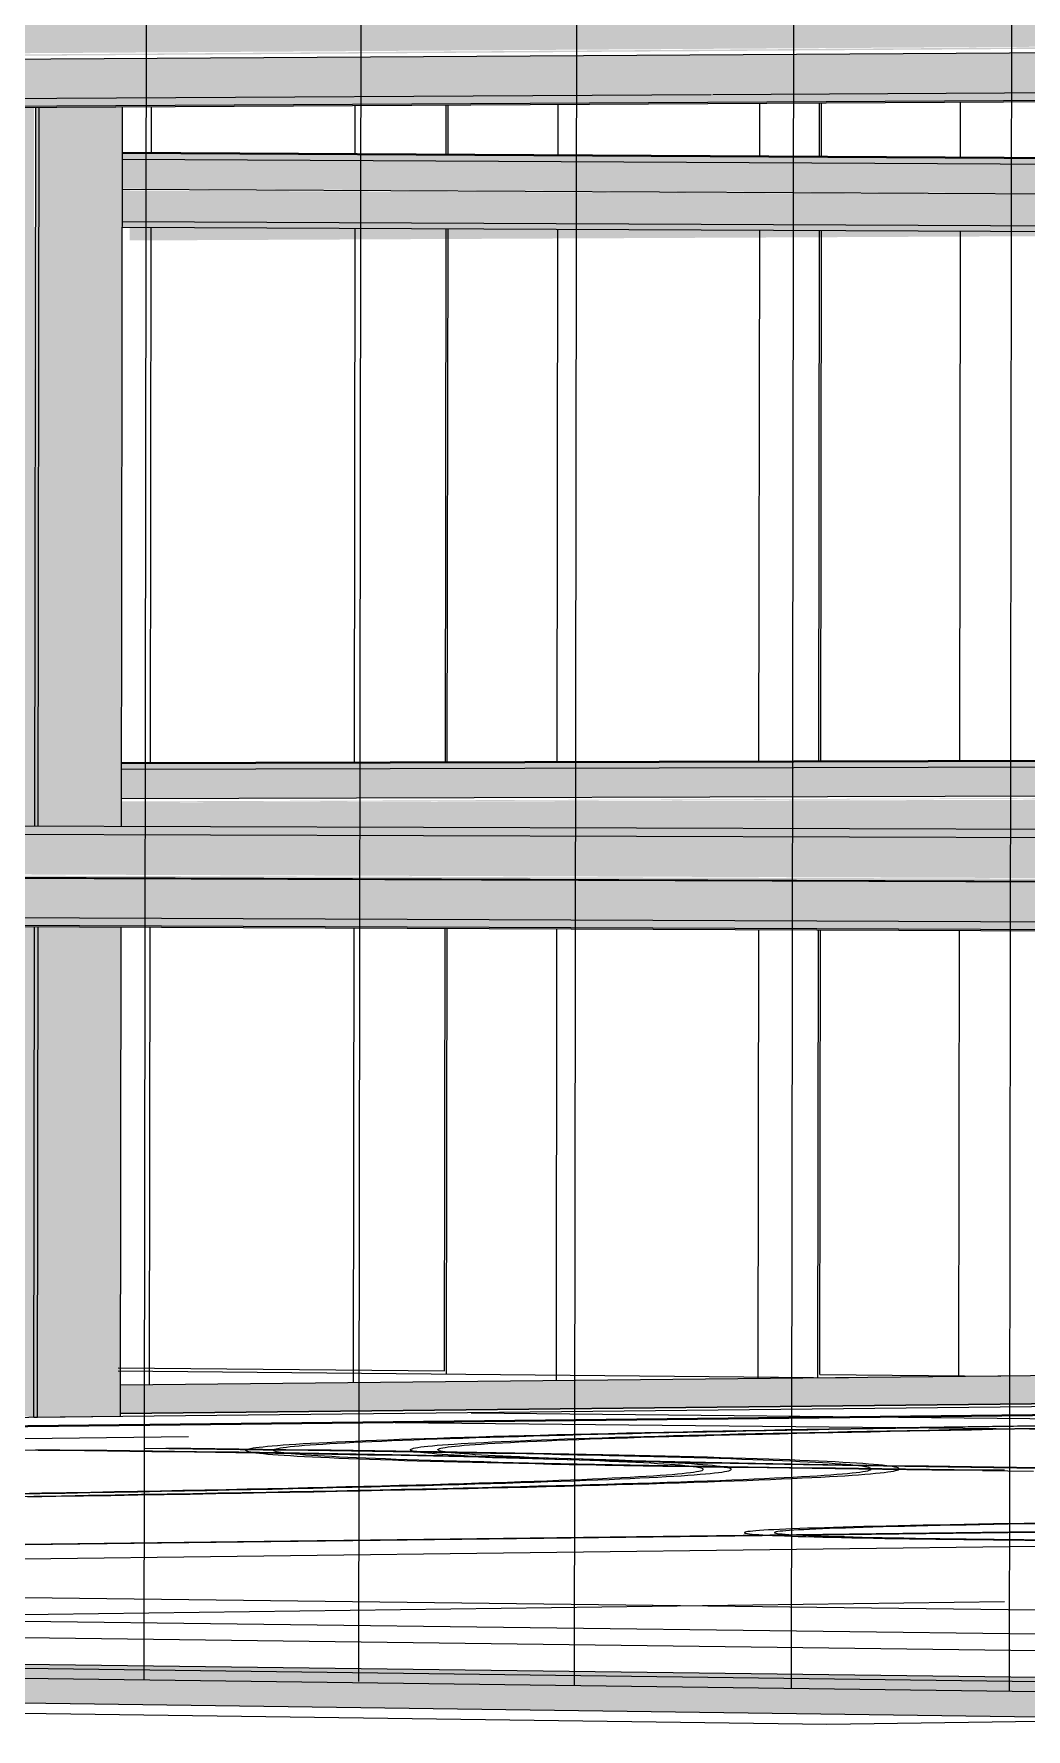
# Model space of a CAD drawing. Header units: inches. Extents: x 31213 to 31218, y -65 to 66.
# Drawn here: x 31215.912 to 31215.9275, y -64.91483 to -64.88837 of the extents above; entities that cross this region are included whole.
import ezdxf

# ---------------------------------------------------------------- set-up
doc = ezdxf.new("R2010")
doc.units = ezdxf.units.IN
doc.header["$MEASUREMENT"] = 0
doc.linetypes.add('Dash 1_16_', pattern=[0.125, 0.0625, -0.0625])
for name, color, linetype, lineweight in [('A-FLOR-CLRS', 90, 'Dash 1_16_', 9), ('A-FLOR-OTLN', 90, 'Continuous', 9), ('A-GLAZ-CURT', 52, 'Continuous', 9), ('A-GLAZ-CWMG', 51, 'Continuous', 9), ('A-WALL-PATT', 111, 'Continuous', 13), ('C-BLDG-PADS', 91, 'Continuous', 9), ('C-TOPO', 7, 'Continuous', 9), ('L-SITE-WALL', 31, 'Continuous', 13), ('S-BEAM', 12, 'Continuous', 9), ('S-COLS', 52, 'Continuous', 9)]:
    doc.layers.add(name, color=color, linetype=linetype, lineweight=lineweight)

# ---------------------------------------------------------------- blocks, each defined once
blk = doc.blocks.new('FP_51-Looking South East')
at = {"layer": 'A-WALL-PATT', "lineweight": 9}
for p, q in [((-6208.641034, -64.890246), (-6208.641033, -64.889473)), ((-6208.641004, -64.890247), (-6208.641003, -64.889473)), ((-6208.635201, -64.890278), (-6208.6352, -64.88944)), ((-6208.63517, -64.890278), (-6208.635169, -64.88944)), ((-6208.641047, -64.899734), (-6208.641036, -64.891412)), ((-6208.641017, -64.899733), (-6208.641006, -64.891412)), ((-6208.635214, -64.89972), (-6208.635202, -64.891438)), ((-6208.635183, -64.89972), (-6208.635172, -64.891438)), ((-6208.641061, -64.909241), (-6208.641051, -64.902342)), ((-6208.641031, -64.909288), (-6208.641021, -64.902342)), ((-6208.635227, -64.909343), (-6208.635217, -64.902366)), ((-6208.635196, -64.909296), (-6208.635187, -64.902366)), ((-6208.646159, -64.909192), (-6208.641061, -64.909241)), ((-6208.641061, -64.909288), (-6208.641061, -64.909288)), ((-6208.635227, -64.909343), (-6208.635227, -64.909343)), ((-6208.635196, -64.909296), (-6208.632371, -64.909323)), ((-6208.635196, -64.909343), (-6208.635196, -64.909343))]:
    blk.add_line(p, q, dxfattribs=at)
blk = doc.blocks.new('FP_75-Looking South East')
at = {"layer": 'A-WALL-PATT', "lineweight": 9}
for p, q in [((-6208.632233, -64.914249), (-6208.632094, -64.810109)), ((-6208.63564, -64.914204), (-6208.635499, -64.810334)), ((-6208.6424, -64.914091), (-6208.642257, -64.810781)), ((-6208.639029, -64.914159), (-6208.638887, -64.810558)), ((-6208.645754, -64.91407), (-6208.645611, -64.811003))]:
    blk.add_line(p, q, dxfattribs=at)
blk = doc.blocks.new('FP_76-Looking South East')
at = {"layer": 'A-WALL-PATT', "lineweight": 9}
for p, q in [((-6208.645641, -64.890221), (-6208.64564, -64.8895)), ((-6208.642456, -64.890238), (-6208.642455, -64.889481)), ((-6208.639287, -64.890256), (-6208.639286, -64.889463)), ((-6208.636135, -64.890273), (-6208.636134, -64.889445)), ((-6208.632999, -64.89029), (-6208.632998, -64.889428)), ((-6208.645655, -64.899744), (-6208.645643, -64.891391)), ((-6208.642469, -64.899736), (-6208.642458, -64.891405)), ((-6208.6393, -64.899729), (-6208.639289, -64.891419)), ((-6208.636148, -64.899721), (-6208.636136, -64.891433)), ((-6208.633011, -64.899714), (-6208.633, -64.891448)), ((-6208.645668, -64.90946), (-6208.645658, -64.902321)), ((-6208.642482, -64.909427), (-6208.642473, -64.902335)), ((-6208.639313, -64.909394), (-6208.639304, -64.902348)), ((-6208.636161, -64.909362), (-6208.636151, -64.902361)), ((-6208.633024, -64.90933), (-6208.633015, -64.902375))]:
    blk.add_line(p, q, dxfattribs=at)

msp = doc.modelspace()

# ---------------------------------------------------------------- hatches: boundary and pattern name
at = {"layer": 'A-GLAZ-CWMG'}
for points in [[(31215.913348, -64.909908), (31215.941502, -64.909608), (31215.941495, -64.909175), (31215.913348, -64.909465), (31215.913348, -64.909712)], [(31215.913348, -64.909513), (31215.941503, -64.909222), (31215.941495, -64.909186), (31215.913348, -64.909476)], [(31215.913348, -64.90989), (31215.941502, -64.90959), (31215.941495, -64.909334), (31215.913348, -64.909627), (31215.913348, -64.909712)], [(31215.941749, -64.914283), (31215.941748, -64.914215), (31215.893805, -64.913589), (31215.893805, -64.913655), (31215.941748, -64.914283)], [(31215.941748, -64.914807), (31215.941748, -64.914231), (31215.893869, -64.913605), (31215.893868, -64.913807), (31215.941622, -64.914455), (31215.941636, -64.914805)], [(31215.941609, -64.914834), (31215.941609, -64.914439), (31215.893416, -64.913801), (31215.893415, -64.914182), (31215.926969, -64.914636)]]:
    msp.add_hatch(color=256, dxfattribs=at).paths.add_polyline_path(points, flags=0)
at = {"layer": 'S-BEAM'}
h = msp.add_hatch(color=256, dxfattribs=at)
h.paths.add_polyline_path([(31215.728735, -64.889827), (31215.763923, -64.889604), (31215.763899, -64.889047), (31215.728737, -64.889287)], flags=0)
h.paths.add_polyline_path([(31215.89335, -64.888784), (31215.941781, -64.888477), (31215.941772, -64.887833), (31215.893351, -64.888164)], flags=0)
h.paths.add_polyline_path([(31216.186255, -64.886927), (31216.26007, -64.886459), (31216.26007, -64.885661), (31216.186255, -64.886165)], flags=0)
h = msp.add_hatch(color=256, dxfattribs=at)
h.paths.add_polyline_path([(31215.728776, -64.88987), (31215.763923, -64.889626), (31215.763899, -64.889604), (31215.728741, -64.889849), (31215.728756, -64.889864)], flags=0)
h.paths.add_polyline_path([(31215.893919, -64.88883), (31215.941781, -64.888502), (31215.941772, -64.888477), (31215.893919, -64.888811), (31215.893919, -64.888825)], flags=0)
h.paths.add_polyline_path([(31216.186848, -64.886984), (31216.26007, -64.886512), (31216.26007, -64.886459), (31216.186849, -64.886954), (31216.186848, -64.886983)], flags=0)
h = msp.add_hatch(color=256, dxfattribs=at)
h.paths.add_polyline_path([(31215.730438, -64.890424), (31215.763919, -64.89023), (31215.763896, -64.889686), (31215.730439, -64.889896)], flags=0)
h.paths.add_polyline_path([(31215.895224, -64.88947), (31215.941778, -64.8892), (31215.94177, -64.888571), (31215.895225, -64.888863), (31215.895224, -64.889287)], flags=0)
h.paths.add_polyline_path([(31216.187725, -64.887775), (31216.26007, -64.887356), (31216.26007, -64.886576), (31216.187725, -64.88703), (31216.187725, -64.887742)], flags=0)
h = msp.add_hatch(color=256, dxfattribs=at)
h.paths.add_polyline_path([(31215.730539, -64.890525), (31215.763919, -64.890335), (31215.763896, -64.89023), (31215.730539, -64.890424)], flags=0)
h.paths.add_polyline_path([(31215.896701, -64.889577), (31215.941778, -64.88932), (31215.94177, -64.8892), (31215.8967, -64.889461)], flags=0)
h.paths.add_polyline_path([(31216.189879, -64.887905), (31216.26007, -64.887505), (31216.26007, -64.887356), (31216.189879, -64.887762)], flags=0)
h = msp.add_hatch(color=256, dxfattribs=at)
h.paths.add_polyline_path([(31215.941526, -64.891422), (31215.941496, -64.890964), (31215.913376, -64.890825), (31215.913375, -64.891293), (31215.941521, -64.891422)], flags=0)
h.paths.add_polyline_path([(31215.911617, -64.891285), (31215.911591, -64.890816), (31215.902193, -64.890769), (31215.902163, -64.891241), (31215.911591, -64.891284)], flags=0)
h.paths.add_polyline_path([(31215.763854, -64.890608), (31215.763832, -64.890354), (31215.740308, -64.8905), (31215.763832, -64.890607)], flags=0)
for points in [[(31215.941527, -64.890476), (31215.941495, -64.890388), (31215.913375, -64.890235), (31215.913375, -64.890324), (31215.94152, -64.890476)], [(31215.941526, -64.890923), (31215.941495, -64.890476), (31215.913375, -64.890324), (31215.913375, -64.890783), (31215.94152, -64.890923)], [(31215.941527, -64.890964), (31215.941496, -64.890928), (31215.913376, -64.89081), (31215.913376, -64.890825), (31215.941521, -64.890964)], [(31215.941526, -64.891515), (31215.941496, -64.891421), (31215.913375, -64.891293), (31215.913375, -64.891389), (31215.941521, -64.891515)], [(31215.913491, -64.891591), (31215.935475, -64.891488), (31215.913491, -64.891389), (31215.913491, -64.891561)], [(31215.913362, -64.89985), (31215.941515, -64.899762), (31215.941495, -64.899695), (31215.913362, -64.899761)], [(31215.913361, -64.900308), (31215.941514, -64.90022), (31215.941495, -64.899782), (31215.913362, -64.89985), (31215.913361, -64.900303)], [(31215.913362, -64.900365), (31215.941515, -64.900253), (31215.941496, -64.900249), (31215.913362, -64.90035)]]:
    msp.add_hatch(color=256, dxfattribs=at).paths.add_polyline_path(points, flags=0)
h = msp.add_hatch(color=256, dxfattribs=at)
h.paths.add_polyline_path([(31216.26007, -64.901927), (31216.26007, -64.901764), (31216.186848, -64.901547), (31216.186849, -64.901703), (31216.259941, -64.901927)], flags=0)
h.paths.add_polyline_path([(31215.941765, -64.900953), (31215.941747, -64.900821), (31215.893901, -64.900679), (31215.893901, -64.900806), (31215.941748, -64.900953)], flags=0)
h.paths.add_polyline_path([(31215.763902, -64.900408), (31215.763877, -64.900294), (31215.728837, -64.90019), (31215.728713, -64.900301), (31215.763899, -64.900408)], flags=0)
h = msp.add_hatch(color=256, dxfattribs=at)
h.paths.add_polyline_path([(31216.26007, -64.902725), (31216.26007, -64.901927), (31216.186251, -64.901701), (31216.186269, -64.902464), (31216.259941, -64.902725)], flags=0)
h.paths.add_polyline_path([(31215.941765, -64.901597), (31215.941748, -64.900953), (31215.893332, -64.900805), (31215.893331, -64.901425), (31215.941748, -64.901596)], flags=0)
h.paths.add_polyline_path([(31215.7639, -64.900966), (31215.763877, -64.900408), (31215.728713, -64.900301), (31215.728712, -64.900841), (31215.763899, -64.900966)], flags=0)
h = msp.add_hatch(color=256, dxfattribs=at)
h.paths.add_polyline_path([(31215.92762, -64.900787), (31215.941514, -64.900742), (31215.941496, -64.900285), (31215.913362, -64.900365), (31215.913362, -64.900744), (31215.926723, -64.900784)], flags=0)
h.paths.add_polyline_path([(31215.911604, -64.900739), (31215.911591, -64.90037), (31215.901572, -64.900398), (31215.901552, -64.900709), (31215.911591, -64.900739)], flags=0)
h = msp.add_hatch(color=256, dxfattribs=at)
h.paths.add_polyline_path([(31216.26007, -64.902788), (31216.26007, -64.902725), (31216.186849, -64.902496), (31216.186849, -64.902526), (31216.259941, -64.902788)], flags=0)
h.paths.add_polyline_path([(31215.941764, -64.901647), (31215.941748, -64.901596), (31215.8939, -64.901458), (31215.8939, -64.901476), (31215.941748, -64.901647)], flags=0)
h.paths.add_polyline_path([(31215.7639, -64.90101), (31215.763877, -64.900966), (31215.728717, -64.900862), (31215.728752, -64.900884), (31215.763899, -64.90101)], flags=0)
h = msp.add_hatch(color=256, dxfattribs=at)
h.paths.add_polyline_path([(31216.26007, -64.903577), (31216.26007, -64.902798), (31216.187721, -64.902538), (31216.187739, -64.903283), (31216.259941, -64.903577)], flags=0)
h.paths.add_polyline_path([(31215.941761, -64.902284), (31215.941745, -64.901655), (31215.895206, -64.901488), (31215.895205, -64.902095), (31215.941745, -64.902284)], flags=0)
h.paths.add_polyline_path([(31215.763896, -64.901561), (31215.763874, -64.901016), (31215.730415, -64.900896), (31215.730414, -64.901425), (31215.763874, -64.901561)], flags=0)
h = msp.add_hatch(color=256, dxfattribs=at)
h.paths.add_polyline_path([(31216.26007, -64.90373), (31216.26007, -64.903577), (31216.189879, -64.903292), (31216.189879, -64.903438), (31216.259941, -64.903729)], flags=0)
h.paths.add_polyline_path([(31215.941761, -64.902407), (31215.941745, -64.902284), (31215.8967, -64.902101), (31215.896701, -64.902219), (31215.941745, -64.902407)], flags=0)
h.paths.add_polyline_path([(31215.763896, -64.901667), (31215.763874, -64.901561), (31215.730399, -64.901439), (31215.730298, -64.901528), (31215.763874, -64.901667)], flags=0)
at = {"layer": 'S-COLS'}
h = msp.add_hatch(color=256, dxfattribs=at)
h.paths.add_polyline_path([(31215.911996, -64.909955), (31215.911996, -64.902314), (31215.911766, -64.902313), (31215.911756, -64.909948), (31215.911809, -64.909953)], flags=0)
h.paths.add_polyline_path([(31215.912009, -64.90074), (31215.911996, -64.88951), (31215.911784, -64.889511), (31215.911809, -64.890798), (31215.911809, -64.890817), (31215.911781, -64.892132), (31215.911769, -64.900337), (31215.911809, -64.900337), (31215.911809, -64.900739), (31215.911996, -64.90074)], flags=0)
h.paths.add_polyline_path([(31215.911787, -64.887908), (31215.912027, -64.887906), (31215.912042, -64.876708), (31215.911802, -64.876711), (31215.911787, -64.887737)], flags=0)
h.paths.add_polyline_path([(31215.911805, -64.875077), (31215.912045, -64.875073), (31215.912051, -64.863907), (31215.911656, -64.863917), (31215.911647, -64.870158), (31215.911809, -64.870158), (31215.911805, -64.874553)], flags=0)
h.paths.add_polyline_path([(31215.911658, -64.862253), (31215.912063, -64.862242), (31215.912051, -64.860248), (31215.91166, -64.860623), (31215.91173, -64.860811), (31215.911721, -64.861039), (31215.911659, -64.861275), (31215.911658, -64.862135)], flags=0)
h.paths.add_polyline_path([(31215.91166, -64.860509), (31215.912066, -64.86015), (31215.912051, -64.852864), (31215.911671, -64.852877), (31215.911662, -64.859171)], flags=0)
h.paths.add_polyline_path([(31215.912076, -64.852569), (31215.912051, -64.851185), (31215.911673, -64.851181), (31215.911671, -64.852565), (31215.912051, -64.852569)], flags=0)
h = msp.add_hatch(color=256, dxfattribs=at)
h.paths.add_polyline_path([(31215.912051, -64.909968), (31215.912062, -64.902314), (31215.912007, -64.902314), (31215.911997, -64.909968)], flags=0)
h.paths.add_polyline_path([(31215.912064, -64.90074), (31215.91208, -64.88951), (31215.912025, -64.88951), (31215.91201, -64.90074)], flags=0)
h.paths.add_polyline_path([(31215.912027, -64.887906), (31215.912082, -64.887906), (31215.912098, -64.876707), (31215.912043, -64.876708), (31215.912028, -64.887737)], flags=0)
h.paths.add_polyline_path([(31215.912045, -64.875073), (31215.9121, -64.875072), (31215.912116, -64.863905), (31215.912061, -64.863907), (31215.912046, -64.874553)], flags=0)
h.paths.add_polyline_path([(31215.912063, -64.862242), (31215.912118, -64.86224), (31215.912121, -64.860186), (31215.912066, -64.860235), (31215.912064, -64.862089)], flags=0)
h.paths.add_polyline_path([(31215.912066, -64.860151), (31215.912121, -64.860102), (31215.912131, -64.852834), (31215.912077, -64.852835), (31215.912068, -64.859171)], flags=0)
h.paths.add_polyline_path([(31215.912132, -64.85257), (31215.912134, -64.851186), (31215.912079, -64.851186), (31215.912077, -64.852569)], flags=0)
h = msp.add_hatch(color=256, dxfattribs=at)
h.paths.add_polyline_path([(31215.912051, -64.909968), (31215.91335, -64.909955), (31215.913361, -64.902319), (31215.912062, -64.902314), (31215.912052, -64.909712)], flags=0)
h.paths.add_polyline_path([(31215.913363, -64.900744), (31215.913379, -64.889502), (31215.91208, -64.88951), (31215.912064, -64.90074)], flags=0)
h.paths.add_polyline_path([(31215.912082, -64.887906), (31215.913381, -64.887897), (31215.913397, -64.876687), (31215.912098, -64.876707), (31215.912083, -64.887737)], flags=0)
h.paths.add_polyline_path([(31215.9121, -64.875072), (31215.913399, -64.87505), (31215.913414, -64.863872), (31215.912116, -64.863905), (31215.912101, -64.874553)], flags=0)
h.paths.add_polyline_path([(31215.912118, -64.86224), (31215.913417, -64.862206), (31215.913421, -64.859034), (31215.912121, -64.860186), (31215.912119, -64.861368)], flags=0)
h.paths.add_polyline_path([(31215.912121, -64.860102), (31215.913421, -64.858949), (31215.913432, -64.851202), (31215.912134, -64.851186), (31215.912122, -64.859171)], flags=0)

# ---------------------------------------------------------------- linework, layer by layer
at = {"layer": 'A-FLOR-CLRS', "linetype": 'Continuous'}
for p, q in [((31215.94151, -64.909779), (31215.900947, -64.910217)), ((31215.941504, -64.909655), (31215.900948, -64.910089)), ((31215.91712, -64.910043), (31215.941534, -64.910289)), ((31215.918829, -64.909898), (31215.941526, -64.910124)), ((31215.722165, -64.912001), (31215.924386, -64.91476)), ((31215.900918, -64.913013), (31215.941687, -64.913524)), ((31215.900916, -64.913267), (31215.941699, -64.913786)), ((31215.924386, -64.91476), (31215.929963, -64.914677))]:
    msp.add_line(p, q, dxfattribs=at)
at = {"layer": 'A-FLOR-OTLN'}
for p, q in [((31215.900947, -64.910226), (31215.938745, -64.909818)), ((31215.91441, -64.910273), (31215.900945, -64.91042)), ((31215.900928, -64.912081), (31215.941595, -64.91158)), ((31215.900928, -64.912088), (31215.941595, -64.911587)), ((31215.900925, -64.912315), (31215.941606, -64.911806)), ((31215.900922, -64.912647), (31215.941669, -64.913146)), ((31215.92716, -64.912848), (31215.900917, -64.913194))]:
    msp.add_line(p, q, dxfattribs=at)
for points in [[(31215.926818, -64.910798, 0), (31215.926418, -64.910794, 0), (31215.926025, -64.91079, 0), (31215.925638, -64.910785, 0), (31215.925258, -64.910781, 0), (31215.924884, -64.910776, 0), (31215.924517, -64.910772, 0), (31215.924156, -64.910767, 0), (31215.923802, -64.910762, 0), (31215.923455, -64.910757, 0), (31215.923114, -64.910752, 0), (31215.922781, -64.910748, 0), (31215.922454, -64.910743, 0), (31215.922134, -64.910737, 0), (31215.921821, -64.910732, 0), (31215.921515, -64.910727, 0), (31215.921216, -64.910722, 0), (31215.920924, -64.910717, 0), (31215.920639, -64.910711, 0), (31215.920362, -64.910706, 0), (31215.920091, -64.910701, 0), (31215.919828, -64.910695, 0), (31215.919572, -64.91069, 0), (31215.919323, -64.910684, 0), (31215.919081, -64.910678, 0), (31215.918847, -64.910673, 0), (31215.91862, -64.910667, 0), (31215.9184, -64.910661, 0), (31215.918188, -64.910655, 0), (31215.917984, -64.91065, 0), (31215.917786, -64.910644, 0), (31215.917597, -64.910638, 0), (31215.917414, -64.910632, 0), (31215.917239, -64.910626, 0), (31215.917072, -64.91062, 0), (31215.916912, -64.910614, 0), (31215.91676, -64.910608, 0), (31215.916615, -64.910601, 0), (31215.916478, -64.910595, 0), (31215.916349, -64.910589, 0), (31215.916227, -64.910583, 0), (31215.916112, -64.910576, 0), (31215.916005, -64.91057, 0), (31215.915906, -64.910564, 0), (31215.915815, -64.910557, 0), (31215.915731, -64.910551, 0), (31215.915654, -64.910545, 0), (31215.915586, -64.910538, 0), (31215.915524, -64.910532, 0), (31215.915471, -64.910525, 0), (31215.915425, -64.910519, 0), (31215.915387, -64.910512, 0), (31215.915356, -64.910505, 0), (31215.915333, -64.910499, 0), (31215.915317, -64.910492, 0), (31215.91531, -64.910486, 0), (31215.915309, -64.910479, 0), (31215.915316, -64.910472, 0), (31215.915331, -64.910466, 0), (31215.915353, -64.910459, 0), (31215.915383, -64.910452, 0), (31215.91542, -64.910445, 0), (31215.915465, -64.910439, 0), (31215.915517, -64.910432, 0), (31215.915577, -64.910425, 0), (31215.915644, -64.910418, 0), (31215.915719, -64.910412, 0), (31215.915801, -64.910405, 0), (31215.91589, -64.910398, 0), (31215.915987, -64.910391, 0), (31215.916091, -64.910385, 0), (31215.916202, -64.910378, 0), (31215.91632, -64.910371, 0), (31215.916446, -64.910364, 0), (31215.916579, -64.910358, 0), (31215.916719, -64.910351, 0), (31215.916866, -64.910344, 0), (31215.91702, -64.910337, 0), (31215.917182, -64.91033, 0), (31215.91735, -64.910324, 0), (31215.917526, -64.910317, 0), (31215.917708, -64.91031, 0), (31215.917898, -64.910303, 0), (31215.918094, -64.910297, 0), (31215.918297, -64.91029, 0), (31215.918507, -64.910283, 0), (31215.918724, -64.910277, 0), (31215.918947, -64.91027, 0), (31215.919178, -64.910263, 0), (31215.919415, -64.910257, 0), (31215.919658, -64.91025, 0), (31215.919908, -64.910243, 0), (31215.920165, -64.910237, 0), (31215.920428, -64.91023, 0), (31215.920697, -64.910224, 0), (31215.920973, -64.910217, 0), (31215.921256, -64.910211, 0), (31215.921544, -64.910204, 0), (31215.921839, -64.910198, 0), (31215.92214, -64.910191, 0), (31215.922447, -64.910185, 0), (31215.92276, -64.910178, 0), (31215.92308, -64.910172, 0), (31215.923405, -64.910166, 0), (31215.923736, -64.910159, 0), (31215.924073, -64.910153, 0), (31215.924416, -64.910147, 0), (31215.924765, -64.91014, 0), (31215.925119, -64.910134, 0), (31215.92548, -64.910128, 0), (31215.925845, -64.910122, 0), (31215.926217, -64.910116, 0), (31215.926593, -64.91011, 0), (31215.926976, -64.910104, 0), (31215.927363, -64.910098, 0), (31215.927756, -64.910092, 0)], [(31215.927161, -64.910794, 0), (31215.926764, -64.91079, 0), (31215.926374, -64.910786, 0), (31215.925991, -64.910781, 0), (31215.925613, -64.910777, 0), (31215.925243, -64.910772, 0), (31215.924878, -64.910768, 0), (31215.92452, -64.910763, 0), (31215.924169, -64.910758, 0), (31215.923825, -64.910754, 0), (31215.923487, -64.910749, 0), (31215.923156, -64.910744, 0), (31215.922832, -64.910739, 0), (31215.922514, -64.910734, 0), (31215.922204, -64.910729, 0), (31215.9219, -64.910724, 0), (31215.921604, -64.910719, 0), (31215.921314, -64.910713, 0), (31215.921031, -64.910708, 0), (31215.920756, -64.910703, 0), (31215.920487, -64.910698, 0), (31215.920226, -64.910692, 0), (31215.919972, -64.910687, 0), (31215.919725, -64.910681, 0), (31215.919485, -64.910675, 0), (31215.919253, -64.91067, 0), (31215.919027, -64.910664, 0), (31215.91881, -64.910658, 0), (31215.918599, -64.910653, 0), (31215.918396, -64.910647, 0), (31215.9182, -64.910641, 0), (31215.918011, -64.910635, 0), (31215.91783, -64.910629, 0), (31215.917657, -64.910623, 0), (31215.917491, -64.910617, 0), (31215.917332, -64.910611, 0), (31215.917181, -64.910605, 0), (31215.917037, -64.910599, 0), (31215.916901, -64.910593, 0), (31215.916772, -64.910587, 0), (31215.916651, -64.910581, 0), (31215.916537, -64.910574, 0), (31215.916431, -64.910568, 0), (31215.916333, -64.910562, 0), (31215.916242, -64.910555, 0), (31215.916158, -64.910549, 0), (31215.916082, -64.910543, 0), (31215.916014, -64.910536, 0), (31215.915953, -64.91053, 0), (31215.9159, -64.910523, 0), (31215.915854, -64.910517, 0), (31215.915816, -64.91051, 0), (31215.915785, -64.910504, 0), (31215.915762, -64.910497, 0), (31215.915747, -64.910491, 0), (31215.915739, -64.910484, 0), (31215.915738, -64.910478, 0), (31215.915745, -64.910471, 0), (31215.915759, -64.910464, 0), (31215.915781, -64.910458, 0), (31215.91581, -64.910451, 0), (31215.915847, -64.910444, 0), (31215.915891, -64.910438, 0), (31215.915943, -64.910431, 0), (31215.916002, -64.910424, 0), (31215.916068, -64.910418, 0), (31215.916142, -64.910411, 0), (31215.916223, -64.910404, 0), (31215.916312, -64.910398, 0), (31215.916407, -64.910391, 0), (31215.91651, -64.910384, 0), (31215.91662, -64.910377, 0), (31215.916737, -64.910371, 0), (31215.916862, -64.910364, 0), (31215.916994, -64.910357, 0), (31215.917132, -64.910351, 0), (31215.917278, -64.910344, 0), (31215.917431, -64.910337, 0), (31215.917591, -64.91033, 0), (31215.917758, -64.910324, 0), (31215.917932, -64.910317, 0), (31215.918113, -64.91031, 0), (31215.9183, -64.910304, 0), (31215.918495, -64.910297, 0), (31215.918696, -64.91029, 0), (31215.918904, -64.910284, 0), (31215.919119, -64.910277, 0), (31215.919341, -64.91027, 0), (31215.919569, -64.910264, 0), (31215.919804, -64.910257, 0), (31215.920045, -64.910251, 0), (31215.920293, -64.910244, 0), (31215.920547, -64.910237, 0), (31215.920808, -64.910231, 0), (31215.921075, -64.910224, 0), (31215.921349, -64.910218, 0), (31215.921629, -64.910211, 0), (31215.921915, -64.910205, 0), (31215.922207, -64.910199, 0), (31215.922505, -64.910192, 0), (31215.92281, -64.910186, 0), (31215.923121, -64.910179, 0), (31215.923437, -64.910173, 0), (31215.92376, -64.910167, 0), (31215.924088, -64.910161, 0), (31215.924422, -64.910154, 0), (31215.924762, -64.910148, 0), (31215.925108, -64.910142, 0), (31215.92546, -64.910136, 0), (31215.925817, -64.91013, 0), (31215.92618, -64.910124, 0), (31215.926548, -64.910117, 0), (31215.926921, -64.910111, 0), (31215.9273, -64.910105, 0), (31215.927685, -64.9101, 0)], [(31215.927725, -64.910762, 0), (31215.927355, -64.910758, 0), (31215.926992, -64.910753, 0), (31215.926635, -64.910749, 0), (31215.926284, -64.910744, 0), (31215.92594, -64.910739, 0), (31215.925603, -64.910735, 0), (31215.925273, -64.91073, 0), (31215.924949, -64.910725, 0), (31215.924632, -64.91072, 0), (31215.924322, -64.910715, 0), (31215.924019, -64.910711, 0), (31215.923723, -64.910705, 0), (31215.923434, -64.9107, 0), (31215.923152, -64.910695, 0), (31215.922877, -64.91069, 0), (31215.922609, -64.910685, 0), (31215.922348, -64.91068, 0), (31215.922094, -64.910674, 0), (31215.921848, -64.910669, 0), (31215.921608, -64.910663, 0), (31215.921376, -64.910658, 0), (31215.921152, -64.910652, 0), (31215.920934, -64.910647, 0), (31215.920724, -64.910641, 0), (31215.920521, -64.910635, 0), (31215.920326, -64.91063, 0), (31215.920138, -64.910624, 0), (31215.919957, -64.910618, 0), (31215.919784, -64.910612, 0), (31215.919619, -64.910607, 0), (31215.91946, -64.910601, 0), (31215.91931, -64.910595, 0), (31215.919167, -64.910589, 0), (31215.919031, -64.910583, 0), (31215.918903, -64.910577, 0), (31215.918782, -64.910571, 0), (31215.918669, -64.910564, 0), (31215.918564, -64.910558, 0), (31215.918466, -64.910552, 0), (31215.918375, -64.910546, 0), (31215.918293, -64.91054, 0), (31215.918217, -64.910533, 0), (31215.91815, -64.910527, 0), (31215.91809, -64.910521, 0), (31215.918037, -64.910514, 0), (31215.917992, -64.910508, 0), (31215.917955, -64.910502, 0), (31215.917925, -64.910495, 0), (31215.917903, -64.910489, 0), (31215.917888, -64.910483, 0), (31215.917881, -64.910476, 0), (31215.917881, -64.91047, 0), (31215.917889, -64.910463, 0), (31215.917905, -64.910457, 0), (31215.917928, -64.91045, 0), (31215.917958, -64.910444, 0), (31215.917996, -64.910437, 0), (31215.918041, -64.91043, 0), (31215.918094, -64.910424, 0), (31215.918154, -64.910417, 0), (31215.918222, -64.910411, 0), (31215.918297, -64.910404, 0), (31215.918379, -64.910398, 0), (31215.918468, -64.910391, 0), (31215.918565, -64.910384, 0), (31215.91867, -64.910378, 0), (31215.918781, -64.910371, 0), (31215.9189, -64.910365, 0), (31215.919025, -64.910358, 0), (31215.919158, -64.910351, 0), (31215.919299, -64.910345, 0), (31215.919446, -64.910338, 0), (31215.9196, -64.910332, 0), (31215.919762, -64.910325, 0), (31215.91993, -64.910318, 0), (31215.920105, -64.910312, 0), (31215.920288, -64.910305, 0), (31215.920477, -64.910299, 0), (31215.920673, -64.910292, 0), (31215.920876, -64.910286, 0), (31215.921085, -64.910279, 0), (31215.921301, -64.910273, 0), (31215.921525, -64.910266, 0), (31215.921754, -64.91026, 0), (31215.921991, -64.910253, 0), (31215.922233, -64.910247, 0), (31215.922483, -64.91024, 0), (31215.922739, -64.910234, 0), (31215.923001, -64.910227, 0), (31215.92327, -64.910221, 0), (31215.923545, -64.910215, 0), (31215.923826, -64.910208, 0), (31215.924114, -64.910202, 0), (31215.924407, -64.910196, 0), (31215.924707, -64.91019, 0), (31215.925013, -64.910183, 0), (31215.925325, -64.910177, 0), (31215.925643, -64.910171, 0), (31215.925967, -64.910165, 0), (31215.926297, -64.910159, 0), (31215.926632, -64.910153, 0), (31215.926974, -64.910147, 0), (31215.927321, -64.910141, 0), (31215.927673, -64.910135, 0)], [(31215.92771, -64.910754, 0), (31215.927349, -64.910749, 0), (31215.926995, -64.910745, 0), (31215.926648, -64.91074, 0), (31215.926307, -64.910736, 0), (31215.925973, -64.910731, 0), (31215.925645, -64.910727, 0), (31215.925324, -64.910722, 0), (31215.92501, -64.910717, 0), (31215.924702, -64.910712, 0), (31215.924402, -64.910707, 0), (31215.924108, -64.910702, 0), (31215.923821, -64.910697, 0), (31215.923542, -64.910692, 0), (31215.923269, -64.910687, 0), (31215.923003, -64.910682, 0), (31215.922744, -64.910676, 0), (31215.922492, -64.910671, 0), (31215.922248, -64.910666, 0), (31215.92201, -64.91066, 0), (31215.92178, -64.910655, 0), (31215.921557, -64.91065, 0), (31215.921342, -64.910644, 0), (31215.921133, -64.910638, 0), (31215.920932, -64.910633, 0), (31215.920738, -64.910627, 0), (31215.920552, -64.910621, 0), (31215.920372, -64.910616, 0), (31215.920201, -64.91061, 0), (31215.920036, -64.910604, 0), (31215.919879, -64.910598, 0), (31215.91973, -64.910592, 0), (31215.919587, -64.910586, 0), (31215.919453, -64.91058, 0), (31215.919326, -64.910574, 0), (31215.919206, -64.910568, 0), (31215.919094, -64.910562, 0), (31215.918989, -64.910556, 0), (31215.918891, -64.91055, 0), (31215.918802, -64.910544, 0), (31215.918719, -64.910538, 0), (31215.918645, -64.910532, 0), (31215.918577, -64.910525, 0), (31215.918518, -64.910519, 0), (31215.918465, -64.910513, 0), (31215.918421, -64.910507, 0), (31215.918383, -64.9105, 0), (31215.918354, -64.910494, 0), (31215.918331, -64.910488, 0), (31215.918317, -64.910481, 0), (31215.918309, -64.910475, 0), (31215.91831, -64.910468, 0), (31215.918317, -64.910462, 0), (31215.918332, -64.910455, 0), (31215.918355, -64.910449, 0), (31215.918385, -64.910443, 0), (31215.918422, -64.910436, 0), (31215.918467, -64.91043, 0), (31215.918519, -64.910423, 0), (31215.918578, -64.910417, 0), (31215.918645, -64.91041, 0), (31215.918719, -64.910403, 0), (31215.918801, -64.910397, 0), (31215.918889, -64.91039, 0), (31215.918985, -64.910384, 0), (31215.919088, -64.910377, 0), (31215.919198, -64.910371, 0), (31215.919316, -64.910364, 0), (31215.919441, -64.910358, 0), (31215.919572, -64.910351, 0), (31215.919711, -64.910345, 0), (31215.919857, -64.910338, 0), (31215.92001, -64.910332, 0), (31215.920169, -64.910325, 0), (31215.920336, -64.910318, 0), (31215.92051, -64.910312, 0), (31215.92069, -64.910305, 0), (31215.920878, -64.910299, 0), (31215.921072, -64.910292, 0), (31215.921273, -64.910286, 0), (31215.92148, -64.910279, 0), (31215.921695, -64.910273, 0), (31215.921916, -64.910267, 0), (31215.922143, -64.91026, 0), (31215.922378, -64.910254, 0), (31215.922618, -64.910247, 0), (31215.922865, -64.910241, 0), (31215.923119, -64.910235, 0), (31215.923379, -64.910228, 0), (31215.923645, -64.910222, 0), (31215.923918, -64.910216, 0), (31215.924196, -64.910209, 0), (31215.924481, -64.910203, 0), (31215.924772, -64.910197, 0), (31215.92507, -64.910191, 0), (31215.925373, -64.910185, 0), (31215.925682, -64.910178, 0), (31215.925997, -64.910172, 0), (31215.926318, -64.910166, 0), (31215.926645, -64.91016, 0), (31215.926978, -64.910154, 0), (31215.927316, -64.910148, 0), (31215.92766, -64.910142, 0)], [(31215.911562, -64.911204, 0), (31215.911998, -64.911197, 0), (31215.912428, -64.91119, 0), (31215.912851, -64.911183, 0), (31215.913267, -64.911176, 0), (31215.913677, -64.911169, 0), (31215.914081, -64.911162, 0), (31215.914478, -64.911155, 0), (31215.914868, -64.911148, 0), (31215.915251, -64.911141, 0), (31215.915627, -64.911134, 0), (31215.915997, -64.911126, 0), (31215.91636, -64.911119, 0), (31215.916715, -64.911112, 0), (31215.917064, -64.911105, 0), (31215.917406, -64.911098, 0), (31215.91774, -64.91109, 0), (31215.918068, -64.911083, 0), (31215.918388, -64.911076, 0), (31215.918702, -64.911068, 0), (31215.919008, -64.911061, 0), (31215.919306, -64.911054, 0), (31215.919598, -64.911046, 0), (31215.919882, -64.911039, 0), (31215.920159, -64.911032, 0), (31215.920428, -64.911024, 0), (31215.92069, -64.911017, 0), (31215.920945, -64.91101, 0), (31215.921192, -64.911002, 0), (31215.921432, -64.910995, 0), (31215.921664, -64.910988, 0), (31215.921889, -64.91098, 0), (31215.922106, -64.910973, 0), (31215.922315, -64.910966, 0), (31215.922517, -64.910958, 0), (31215.922712, -64.910951, 0), (31215.922899, -64.910944, 0), (31215.923078, -64.910936, 0), (31215.923249, -64.910929, 0), (31215.923413, -64.910922, 0), (31215.92357, -64.910914, 0), (31215.923718, -64.910907, 0), (31215.923859, -64.9109, 0), (31215.923992, -64.910892, 0), (31215.924118, -64.910885, 0), (31215.924236, -64.910878, 0), (31215.924346, -64.910871, 0), (31215.924448, -64.910864, 0), (31215.924543, -64.910856, 0), (31215.92463, -64.910849, 0), (31215.924709, -64.910842, 0), (31215.924781, -64.910835, 0), (31215.924845, -64.910828, 0), (31215.924901, -64.910821, 0), (31215.92495, -64.910814, 0), (31215.92499, -64.910807, 0), (31215.925024, -64.9108, 0), (31215.925049, -64.910793, 0), (31215.925067, -64.910786, 0), (31215.925077, -64.910779, 0), (31215.925079, -64.910772, 0), (31215.925074, -64.910765, 0), (31215.925061, -64.910758, 0), (31215.925041, -64.910751, 0), (31215.925013, -64.910744, 0), (31215.924977, -64.910738, 0), (31215.924934, -64.910731, 0), (31215.924883, -64.910724, 0), (31215.924825, -64.910718, 0), (31215.924759, -64.910711, 0), (31215.924686, -64.910705, 0), (31215.924605, -64.910698, 0), (31215.924516, -64.910691, 0), (31215.924421, -64.910685, 0), (31215.924318, -64.910679, 0), (31215.924207, -64.910672, 0), (31215.924089, -64.910666, 0), (31215.923964, -64.91066, 0), (31215.923832, -64.910653, 0), (31215.923692, -64.910647, 0), (31215.923545, -64.910641, 0), (31215.92339, -64.910635, 0), (31215.923229, -64.910629, 0), (31215.92306, -64.910623, 0), (31215.922884, -64.910617, 0), (31215.922702, -64.910611, 0), (31215.922512, -64.910605, 0), (31215.922315, -64.910599, 0), (31215.922111, -64.910594, 0), (31215.9219, -64.910588, 0), (31215.921682, -64.910582, 0), (31215.921457, -64.910577, 0), (31215.921226, -64.910571, 0), (31215.920987, -64.910566, 0), (31215.920742, -64.91056, 0), (31215.92049, -64.910555, 0), (31215.920231, -64.91055, 0), (31215.919966, -64.910544, 0), (31215.919694, -64.910539, 0), (31215.919416, -64.910534, 0), (31215.919131, -64.910529, 0), (31215.918839, -64.910524, 0), (31215.918541, -64.910519, 0), (31215.918237, -64.910514, 0), (31215.917926, -64.910509, 0), (31215.91761, -64.910504, 0), (31215.917286, -64.9105, 0), (31215.916957, -64.910495, 0), (31215.916622, -64.91049, 0), (31215.91628, -64.910486, 0), (31215.915932, -64.910481, 0), (31215.915579, -64.910477, 0), (31215.915219, -64.910473, 0), (31215.914853, -64.910468, 0), (31215.914482, -64.910464, 0), (31215.914105, -64.91046, 0), (31215.913722, -64.910456, 0)], [(31215.911733, -64.911154, 0), (31215.912123, -64.911147, 0), (31215.912507, -64.911141, 0), (31215.912884, -64.911134, 0), (31215.913254, -64.911127, 0), (31215.913617, -64.91112, 0), (31215.913974, -64.911113, 0), (31215.914324, -64.911106, 0), (31215.914666, -64.911099, 0), (31215.915002, -64.911092, 0), (31215.915331, -64.911085, 0), (31215.915653, -64.911078, 0), (31215.915967, -64.911071, 0), (31215.916275, -64.911063, 0), (31215.916575, -64.911056, 0), (31215.916868, -64.911049, 0), (31215.917154, -64.911042, 0), (31215.917433, -64.911035, 0), (31215.917704, -64.911028, 0), (31215.917968, -64.911021, 0), (31215.918225, -64.911014, 0), (31215.918474, -64.911006, 0), (31215.918716, -64.910999, 0), (31215.918951, -64.910992, 0), (31215.919178, -64.910985, 0), (31215.919397, -64.910978, 0), (31215.919609, -64.910971, 0), (31215.919814, -64.910963, 0), (31215.920011, -64.910956, 0), (31215.9202, -64.910949, 0), (31215.920382, -64.910942, 0), (31215.920556, -64.910935, 0), (31215.920723, -64.910928, 0), (31215.920882, -64.910921, 0), (31215.921034, -64.910913, 0), (31215.921177, -64.910906, 0), (31215.921314, -64.910899, 0), (31215.921442, -64.910892, 0), (31215.921563, -64.910885, 0), (31215.921676, -64.910878, 0), (31215.921782, -64.910871, 0), (31215.921879, -64.910864, 0), (31215.92197, -64.910857, 0), (31215.922052, -64.91085, 0), (31215.922127, -64.910843, 0), (31215.922194, -64.910836, 0), (31215.922253, -64.910829, 0), (31215.922305, -64.910822, 0), (31215.922349, -64.910815, 0), (31215.922386, -64.910809, 0), (31215.922414, -64.910802, 0), (31215.922436, -64.910795, 0), (31215.922449, -64.910788, 0), (31215.922455, -64.910782, 0), (31215.922453, -64.910775, 0), (31215.922444, -64.910768, 0), (31215.922427, -64.910761, 0), (31215.922402, -64.910755, 0), (31215.92237, -64.910748, 0), (31215.92233, -64.910742, 0), (31215.922283, -64.910735, 0), (31215.922228, -64.910729, 0), (31215.922165, -64.910722, 0), (31215.922096, -64.910716, 0), (31215.922018, -64.91071, 0), (31215.921934, -64.910703, 0), (31215.921841, -64.910697, 0), (31215.921742, -64.910691, 0), (31215.921635, -64.910684, 0), (31215.921521, -64.910678, 0), (31215.921399, -64.910672, 0), (31215.92127, -64.910666, 0), (31215.921134, -64.91066, 0), (31215.92099, -64.910654, 0), (31215.92084, -64.910648, 0), (31215.920682, -64.910642, 0), (31215.920517, -64.910636, 0), (31215.920345, -64.910631, 0), (31215.920166, -64.910625, 0), (31215.919979, -64.910619, 0), (31215.919786, -64.910614, 0), (31215.919586, -64.910608, 0), (31215.919379, -64.910602, 0), (31215.919164, -64.910597, 0), (31215.918943, -64.910591, 0), (31215.918716, -64.910586, 0), (31215.918481, -64.910581, 0), (31215.91824, -64.910575, 0), (31215.917991, -64.91057, 0), (31215.917737, -64.910565, 0), (31215.917475, -64.91056, 0), (31215.917207, -64.910555, 0), (31215.916933, -64.91055, 0), (31215.916652, -64.910545, 0), (31215.916364, -64.91054, 0), (31215.91607, -64.910535, 0), (31215.91577, -64.910531, 0), (31215.915463, -64.910526, 0), (31215.915151, -64.910521, 0), (31215.914832, -64.910517, 0), (31215.914506, -64.910512, 0), (31215.914175, -64.910508, 0), (31215.913838, -64.910503, 0), (31215.913494, -64.910499, 0), (31215.913145, -64.910495, 0), (31215.912789, -64.910491, 0), (31215.912428, -64.910487, 0), (31215.912061, -64.910483, 0), (31215.911688, -64.910479, 0)], [(31215.91169, -64.911163, 0), (31215.91209, -64.911156, 0), (31215.912483, -64.911149, 0), (31215.91287, -64.911142, 0), (31215.91325, -64.911135, 0), (31215.913623, -64.911128, 0), (31215.91399, -64.911121, 0), (31215.914349, -64.911114, 0), (31215.914701, -64.911107, 0), (31215.915047, -64.9111, 0), (31215.915385, -64.911093, 0), (31215.915717, -64.911086, 0), (31215.916041, -64.911079, 0), (31215.916358, -64.911072, 0), (31215.916668, -64.911065, 0), (31215.916971, -64.911057, 0), (31215.917266, -64.91105, 0), (31215.917555, -64.911043, 0), (31215.917835, -64.911036, 0), (31215.918109, -64.911029, 0), (31215.918375, -64.911021, 0), (31215.918634, -64.911014, 0), (31215.918885, -64.911007, 0), (31215.919129, -64.911, 0), (31215.919365, -64.910993, 0), (31215.919594, -64.910985, 0), (31215.919815, -64.910978, 0), (31215.920029, -64.910971, 0), (31215.920235, -64.910964, 0), (31215.920433, -64.910956, 0), (31215.920624, -64.910949, 0), (31215.920807, -64.910942, 0), (31215.920983, -64.910935, 0), (31215.921151, -64.910928, 0), (31215.921311, -64.91092, 0), (31215.921463, -64.910913, 0), (31215.921608, -64.910906, 0), (31215.921745, -64.910899, 0), (31215.921875, -64.910892, 0), (31215.921996, -64.910885, 0), (31215.92211, -64.910878, 0), (31215.922216, -64.910871, 0), (31215.922315, -64.910863, 0), (31215.922406, -64.910856, 0), (31215.922489, -64.910849, 0), (31215.922564, -64.910842, 0), (31215.922631, -64.910835, 0), (31215.922691, -64.910828, 0), (31215.922743, -64.910821, 0), (31215.922787, -64.910814, 0), (31215.922824, -64.910808, 0), (31215.922852, -64.910801, 0), (31215.922873, -64.910794, 0), (31215.922887, -64.910787, 0), (31215.922892, -64.91078, 0), (31215.92289, -64.910773, 0), (31215.922881, -64.910767, 0), (31215.922863, -64.91076, 0), (31215.922838, -64.910753, 0), (31215.922806, -64.910747, 0), (31215.922765, -64.91074, 0), (31215.922717, -64.910734, 0), (31215.922662, -64.910727, 0), (31215.922599, -64.910721, 0), (31215.922528, -64.910714, 0), (31215.92245, -64.910708, 0), (31215.922364, -64.910701, 0), (31215.922271, -64.910695, 0), (31215.922171, -64.910689, 0), (31215.922063, -64.910682, 0), (31215.921947, -64.910676, 0), (31215.921824, -64.91067, 0), (31215.921694, -64.910664, 0), (31215.921557, -64.910658, 0), (31215.921412, -64.910652, 0), (31215.92126, -64.910646, 0), (31215.9211, -64.91064, 0), (31215.920934, -64.910634, 0), (31215.92076, -64.910628, 0), (31215.920579, -64.910622, 0), (31215.920391, -64.910617, 0), (31215.920196, -64.910611, 0), (31215.919994, -64.910605, 0), (31215.919785, -64.9106, 0), (31215.919569, -64.910594, 0), (31215.919346, -64.910589, 0), (31215.919116, -64.910583, 0), (31215.918879, -64.910578, 0), (31215.918636, -64.910572, 0), (31215.918385, -64.910567, 0), (31215.918128, -64.910562, 0), (31215.917865, -64.910557, 0), (31215.917594, -64.910552, 0), (31215.917317, -64.910547, 0), (31215.917034, -64.910542, 0), (31215.916744, -64.910537, 0), (31215.916447, -64.910532, 0), (31215.916144, -64.910527, 0), (31215.915835, -64.910523, 0), (31215.91552, -64.910518, 0), (31215.915198, -64.910513, 0), (31215.91487, -64.910509, 0), (31215.914536, -64.910504, 0), (31215.914195, -64.9105, 0), (31215.913849, -64.910496, 0), (31215.913496, -64.910491, 0), (31215.913138, -64.910487, 0), (31215.912774, -64.910483, 0), (31215.912404, -64.910479, 0), (31215.912028, -64.910475, 0)], [(31215.911901, -64.911206, 0), (31215.912341, -64.911199, 0), (31215.912774, -64.911192, 0), (31215.9132, -64.911185, 0), (31215.91362, -64.911178, 0), (31215.914033, -64.911171, 0), (31215.91444, -64.911164, 0), (31215.91484, -64.911157, 0), (31215.915233, -64.91115, 0), (31215.915619, -64.911142, 0), (31215.915998, -64.911135, 0), (31215.916371, -64.911128, 0), (31215.916736, -64.911121, 0), (31215.917095, -64.911113, 0), (31215.917446, -64.911106, 0), (31215.91779, -64.911099, 0), (31215.918128, -64.911092, 0), (31215.918458, -64.911084, 0), (31215.91878, -64.911077, 0), (31215.919096, -64.911069, 0), (31215.919404, -64.911062, 0), (31215.919705, -64.911055, 0), (31215.919999, -64.911047, 0), (31215.920285, -64.91104, 0), (31215.920564, -64.911033, 0), (31215.920835, -64.911025, 0), (31215.921099, -64.911018, 0), (31215.921356, -64.91101, 0), (31215.921605, -64.911003, 0), (31215.921846, -64.910996, 0), (31215.92208, -64.910988, 0), (31215.922306, -64.910981, 0), (31215.922525, -64.910973, 0), (31215.922736, -64.910966, 0), (31215.92294, -64.910958, 0), (31215.923135, -64.910951, 0), (31215.923324, -64.910944, 0), (31215.923504, -64.910936, 0), (31215.923677, -64.910929, 0), (31215.923842, -64.910922, 0), (31215.923999, -64.910914, 0), (31215.924149, -64.910907, 0), (31215.92429, -64.910899, 0), (31215.924425, -64.910892, 0), (31215.924551, -64.910885, 0), (31215.924669, -64.910878, 0), (31215.92478, -64.91087, 0), (31215.924883, -64.910863, 0), (31215.924979, -64.910856, 0), (31215.925066, -64.910848, 0), (31215.925146, -64.910841, 0), (31215.925218, -64.910834, 0), (31215.925282, -64.910827, 0), (31215.925338, -64.91082, 0), (31215.925387, -64.910813, 0), (31215.925428, -64.910806, 0), (31215.925461, -64.910798, 0), (31215.925486, -64.910791, 0), (31215.925504, -64.910784, 0), (31215.925514, -64.910777, 0), (31215.925516, -64.91077, 0), (31215.925511, -64.910764, 0), (31215.925498, -64.910757, 0), (31215.925477, -64.91075, 0), (31215.925448, -64.910743, 0), (31215.925412, -64.910736, 0), (31215.925368, -64.910729, 0), (31215.925317, -64.910723, 0), (31215.925258, -64.910716, 0), (31215.925191, -64.910709, 0), (31215.925117, -64.910703, 0), (31215.925036, -64.910696, 0), (31215.924947, -64.91069, 0), (31215.92485, -64.910683, 0), (31215.924746, -64.910677, 0), (31215.924634, -64.91067, 0), (31215.924515, -64.910664, 0), (31215.924389, -64.910657, 0), (31215.924255, -64.910651, 0), (31215.924114, -64.910645, 0), (31215.923965, -64.910639, 0), (31215.92381, -64.910633, 0), (31215.923647, -64.910627, 0), (31215.923477, -64.91062, 0), (31215.923299, -64.910614, 0), (31215.923115, -64.910609, 0), (31215.922923, -64.910603, 0), (31215.922724, -64.910597, 0), (31215.922519, -64.910591, 0), (31215.922306, -64.910585, 0), (31215.922086, -64.91058, 0), (31215.921859, -64.910574, 0), (31215.921626, -64.910568, 0), (31215.921385, -64.910563, 0), (31215.921138, -64.910557, 0), (31215.920884, -64.910552, 0), (31215.920623, -64.910547, 0), (31215.920356, -64.910541, 0), (31215.920081, -64.910536, 0), (31215.919801, -64.910531, 0), (31215.919513, -64.910526, 0), (31215.919219, -64.910521, 0), (31215.918919, -64.910516, 0), (31215.918612, -64.910511, 0), (31215.918299, -64.910506, 0), (31215.91798, -64.910501, 0), (31215.917654, -64.910496, 0), (31215.917322, -64.910492, 0), (31215.916983, -64.910487, 0), (31215.916639, -64.910482, 0), (31215.916288, -64.910478, 0), (31215.915932, -64.910473, 0), (31215.915569, -64.910469, 0), (31215.915201, -64.910465, 0), (31215.914826, -64.910461, 0), (31215.914446, -64.910456, 0), (31215.91406, -64.910452, 0)], [(31215.926818, -64.910798, 0), (31215.927213, -64.910802, 0), (31215.927613, -64.910807, 0)], [(31215.927719, -64.91162, 0), (31215.927469, -64.911624, 0), (31215.927225, -64.911628, 0), (31215.926988, -64.911632, 0), (31215.926756, -64.911636, 0), (31215.92653, -64.91164, 0), (31215.926311, -64.911644, 0), (31215.926098, -64.911648, 0), (31215.925892, -64.911652, 0), (31215.925693, -64.911656, 0), (31215.9255, -64.911661, 0), (31215.925314, -64.911665, 0), (31215.925135, -64.911669, 0), (31215.924963, -64.911673, 0), (31215.924798, -64.911678, 0), (31215.92464, -64.911682, 0), (31215.92449, -64.911686, 0), (31215.924347, -64.911691, 0), (31215.924211, -64.911695, 0), (31215.924083, -64.911699, 0), (31215.923962, -64.911704, 0), (31215.92385, -64.911708, 0), (31215.923744, -64.911713, 0), (31215.923647, -64.911717, 0), (31215.923557, -64.911721, 0), (31215.923476, -64.911726, 0), (31215.923402, -64.91173, 0), (31215.923336, -64.911735, 0), (31215.923278, -64.911739, 0), (31215.923228, -64.911743, 0), (31215.923187, -64.911748, 0), (31215.923153, -64.911752, 0), (31215.923128, -64.911756, 0), (31215.92311, -64.911761, 0), (31215.923101, -64.911765, 0), (31215.9231, -64.911769, 0), (31215.923107, -64.911773, 0), (31215.923122, -64.911778, 0), (31215.923146, -64.911782, 0), (31215.923177, -64.911786, 0), (31215.923217, -64.91179, 0), (31215.923265, -64.911794, 0), (31215.923321, -64.911798, 0), (31215.923385, -64.911802, 0), (31215.923458, -64.911806, 0), (31215.923538, -64.91181, 0), (31215.923626, -64.911814, 0), (31215.923723, -64.911818, 0), (31215.923827, -64.911822, 0), (31215.923939, -64.911825, 0), (31215.924059, -64.911829, 0), (31215.924187, -64.911833, 0), (31215.924322, -64.911836, 0), (31215.924466, -64.91184, 0), (31215.924616, -64.911843, 0), (31215.924775, -64.911847, 0), (31215.924941, -64.91185, 0), (31215.925114, -64.911853, 0), (31215.925294, -64.911857, 0), (31215.925482, -64.91186, 0), (31215.925677, -64.911863, 0), (31215.925879, -64.911866, 0), (31215.926088, -64.911869, 0), (31215.926304, -64.911871, 0), (31215.926526, -64.911874, 0), (31215.926755, -64.911877, 0), (31215.926991, -64.91188, 0), (31215.927233, -64.911882, 0), (31215.927481, -64.911884, 0), (31215.927735, -64.911887, 0)], [(31215.92769, -64.911629, 0), (31215.927452, -64.911632, 0), (31215.927221, -64.911636, 0), (31215.926996, -64.91164, 0), (31215.926777, -64.911644, 0), (31215.926564, -64.911648, 0), (31215.926358, -64.911652, 0), (31215.926159, -64.911656, 0), (31215.925966, -64.911661, 0), (31215.92578, -64.911665, 0), (31215.925601, -64.911669, 0), (31215.925429, -64.911673, 0), (31215.925264, -64.911677, 0), (31215.925107, -64.911682, 0), (31215.924956, -64.911686, 0), (31215.924813, -64.91169, 0), (31215.924678, -64.911695, 0), (31215.92455, -64.911699, 0), (31215.924429, -64.911703, 0), (31215.924317, -64.911707, 0), (31215.924212, -64.911712, 0), (31215.924114, -64.911716, 0), (31215.924025, -64.911721, 0), (31215.923943, -64.911725, 0), (31215.923869, -64.911729, 0), (31215.923804, -64.911734, 0), (31215.923746, -64.911738, 0), (31215.923696, -64.911742, 0), (31215.923655, -64.911746, 0), (31215.923621, -64.911751, 0), (31215.923596, -64.911755, 0), (31215.923579, -64.911759, 0), (31215.92357, -64.911764, 0), (31215.923569, -64.911768, 0), (31215.923576, -64.911772, 0), (31215.923591, -64.911776, 0), (31215.923615, -64.91178, 0), (31215.923647, -64.911784, 0), (31215.923687, -64.911788, 0), (31215.923735, -64.911792, 0), (31215.923791, -64.911796, 0), (31215.923856, -64.9118, 0), (31215.923928, -64.911804, 0), (31215.924009, -64.911808, 0), (31215.924098, -64.911812, 0), (31215.924194, -64.911816, 0), (31215.924299, -64.911819, 0), (31215.924411, -64.911823, 0), (31215.924532, -64.911827, 0), (31215.92466, -64.91183, 0), (31215.924795, -64.911834, 0), (31215.924939, -64.911837, 0), (31215.92509, -64.911841, 0), (31215.925249, -64.911844, 0), (31215.925415, -64.911847, 0), (31215.925588, -64.91185, 0), (31215.925769, -64.911854, 0), (31215.925957, -64.911857, 0), (31215.926152, -64.91186, 0), (31215.926354, -64.911863, 0), (31215.926563, -64.911865, 0), (31215.926778, -64.911868, 0), (31215.927001, -64.911871, 0), (31215.92723, -64.911873, 0), (31215.927465, -64.911876, 0), (31215.927707, -64.911878, 0)]]:
    msp.add_polyline3d(points, dxfattribs=at)
at = {"layer": 'A-GLAZ-CWMG'}
for p, q in [((31215.941503, -64.909175), (31215.913348, -64.909465)), ((31215.941749, -64.914215), (31215.893805, -64.913589)), ((31215.941749, -64.914283), (31215.893805, -64.913655)), ((31215.941609, -64.914439), (31215.893416, -64.913801)), ((31215.941609, -64.914835), (31215.893415, -64.914183))]:
    msp.add_line(p, q, dxfattribs=at)
at = {"layer": 'C-BLDG-PADS'}
msp.add_line((31215.941502, -64.909609), (31215.913348, -64.909909), dxfattribs=at)
at = {"layer": 'C-TOPO'}
for p, q in [((31215.913348, -64.909909), (31215.941502, -64.909609)), ((31215.941502, -64.909609), (31215.913348, -64.909909))]:
    msp.add_line(p, q, dxfattribs=at)
at = {"layer": 'L-SITE-WALL'}
msp.add_line((31215.913314, -64.909239), (31215.924717, -64.909348), dxfattribs=at)
at = {"layer": 'S-BEAM'}
for p, q in [((31215.895064, -64.888864), (31215.941779, -64.888571)), ((31215.894946, -64.889587), (31215.941778, -64.88932)), ((31215.894961, -64.889609), (31215.941778, -64.889343)), ((31215.895063, -64.889471), (31215.922581, -64.889311)), ((31215.922606, -64.889311), (31215.941778, -64.8892)), ((31215.941527, -64.890372), (31215.913375, -64.890219)), ((31215.941527, -64.890388), (31215.913375, -64.890235)), ((31215.941527, -64.890476), (31215.913375, -64.890324)), ((31215.913376, -64.890788), (31215.941527, -64.890928)), ((31215.913375, -64.891293), (31215.941526, -64.891422)), ((31215.941526, -64.891515), (31215.913375, -64.891389)), ((31215.941515, -64.899679), (31215.913362, -64.899745)), ((31215.941515, -64.899695), (31215.913362, -64.899761)), ((31215.941515, -64.899781), (31215.913362, -64.89985)), ((31215.941514, -64.900229), (31215.913361, -64.900308)), ((31215.893901, -64.900679), (31215.941765, -64.900821)), ((31215.893901, -64.900806), (31215.941765, -64.900953)), ((31215.941765, -64.901647), (31215.893876, -64.901476)), ((31215.895046, -64.901487), (31215.941762, -64.901655)), ((31215.895045, -64.902094), (31215.941761, -64.902284)), ((31215.894928, -64.902212), (31215.941761, -64.902407)), ((31215.894943, -64.902234), (31215.941761, -64.902429))]:
    msp.add_line(p, q, dxfattribs=at)
at = {"layer": 'S-COLS'}
for p, q in [((31215.91201, -64.90074), (31215.912025, -64.88951)), ((31215.912064, -64.90074), (31215.91208, -64.88951)), ((31215.913363, -64.900744), (31215.913379, -64.889502)), ((31215.911997, -64.909968), (31215.912007, -64.902314)), ((31215.912051, -64.909968), (31215.912062, -64.902314)), ((31215.91335, -64.909955), (31215.913361, -64.902319)), ((31215.912051, -64.909968), (31215.911997, -64.909968)), ((31215.91335, -64.909955), (31215.912051, -64.909968))]:
    msp.add_line(p, q, dxfattribs=at)

# ---------------------------------------------------------------- block references
at = {"layer": 'A-GLAZ-CURT'}
for name in ['FP_75-Looking South East', 'FP_76-Looking South East']:
    msp.add_blockref(name, (37424.559473, 0), dxfattribs=at)
at = {"layer": 'L-SITE-WALL', "lineweight": 9}
msp.add_blockref('FP_51-Looking South East', (37424.559473, 0), dxfattribs=at)

doc.saveas('drawing.dxf')
